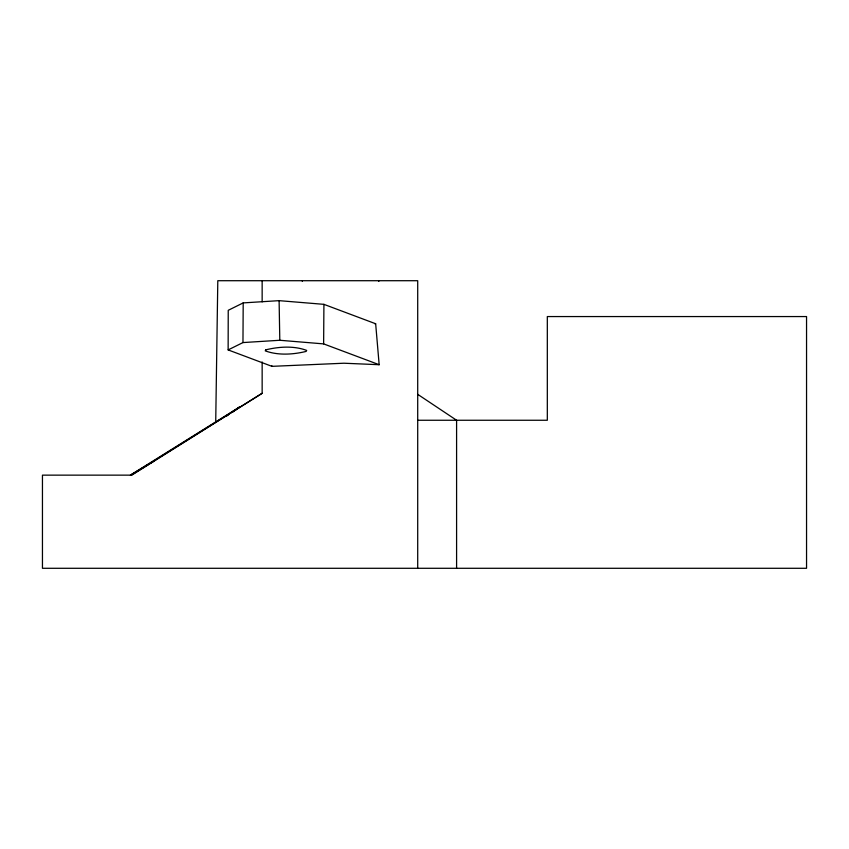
<?xml version="1.0" encoding="UTF-8"?>
<svg xmlns="http://www.w3.org/2000/svg" width="849" height="849" viewBox="0 0 849 849"><rect width="100%" height="100%" fill="white"/><g stroke="black" fill="none" stroke-linecap="round" stroke-linejoin="round"><path stroke-width="1.27" d="M228.137 349.915L228.232 310.309L243.196 302.902L279.109 300.652L323.915 304.345L375.661 323.756L379.163 364.709L343.919 363.223L271.945 366.344L228.137 349.915L242.963 342.572L279.799 340.269L323.628 343.887L379.163 364.709M242.963 342.572L243.196 302.902M323.628 343.887L323.915 304.345M215.72 421.857L217.8 280.711L417.708 280.711L417.708 568.289M226.97 415.872L229.028 414.312M232.106 411.956L239.694 406.947L232.382 412.285M262.15 361.961L262.15 393.299L131.818 475.143L42.45 475.143L42.45 568.289L806.55 568.289L806.55 316.56L547.318 316.56L547.318 420.255L417.708 420.255M239.694 406.947L130.396 475.143L148.554 464.339M131.149 475.143L262.15 393.299M150.835 462.992L154.242 460.965M374.568 323.66L375.661 323.756M417.708 394.329L456.592 420.255L456.592 568.289M271.903 365.77L271.945 366.344M279.109 300.652L279.799 340.269M378.813 280.711L378.813 281.359M302.329 280.711L302.329 281.359M262.15 280.711L262.15 301.862M265.758 349.852L265.259 350.86C277.973 355.572 293.064 354.617 306.139 351.412L306.659 350.414C293.977 345.617 278.801 346.647 265.758 349.852"/></g></svg>
